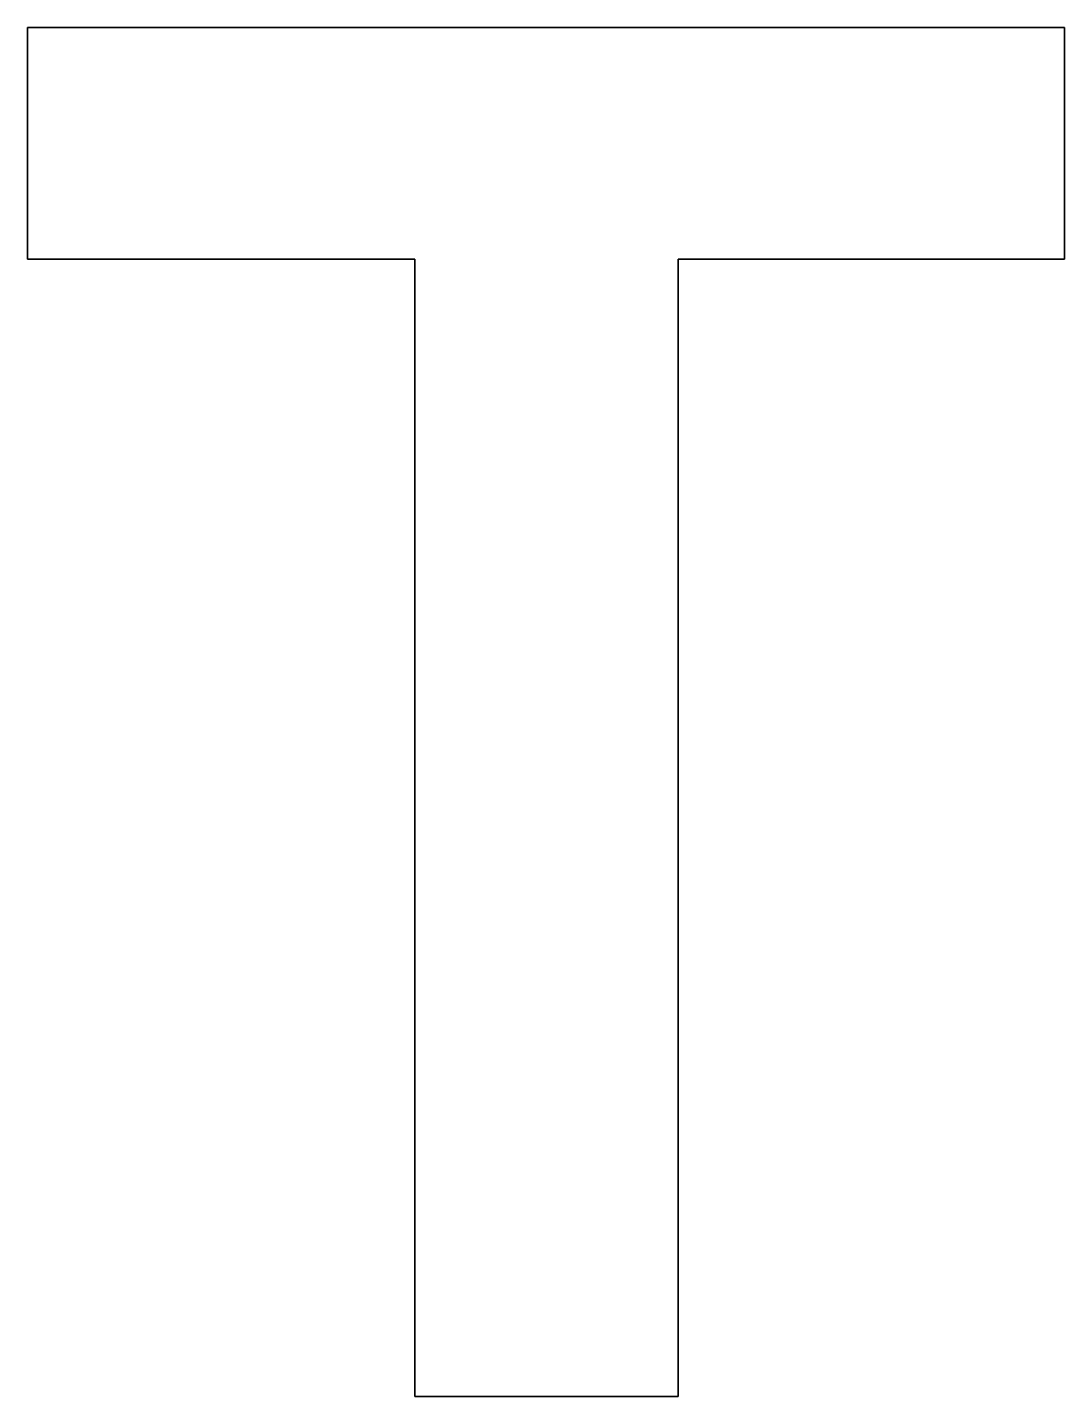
# Model space of a CAD drawing. Header units: millimetres. Extents: x -366 to 353, y -421 to 421.
# Drawn here: x -103.13 to -96.97, y -170.1 to -161.96 of the extents above; entities that cross this region are included whole.
import ezdxf

# ---------------------------------------------------------------- set-up
doc = ezdxf.new("R2010")
doc.units = ezdxf.units.MM
doc.header["$MEASUREMENT"] = 0
doc.layers.add('layer 1', color=7, linetype='Continuous')

msp = doc.modelspace()

# ---------------------------------------------------------------- linework, layer by layer
at = {"layer": 'layer 1', "color": 242}
for points, knots in [([(-96.9661, -161.9618), (-96.9661, -161.9618), (-103.1264, -161.9618), (-103.1264, -161.9618), (-103.1264, -161.9618), (-103.1264, -161.9618), (-103.1264, -161.9618), (-103.1264, -161.9618), (-103.1264, -161.9618), (-103.1264, -161.9618), (-103.1264, -163.3382), (-103.1264, -163.3382), (-103.1264, -163.3382), (-103.1264, -163.3382), (-103.1264, -163.3382), (-103.1264, -163.3382), (-103.1264, -163.3382), (-103.1264, -163.3382), (-100.8262, -163.3382), (-100.8262, -163.3382), (-100.8262, -163.3382), (-100.8262, -163.3382), (-100.8262, -163.3382), (-100.8262, -163.3382), (-100.8262, -163.3382), (-100.8262, -163.3382), (-100.8262, -170.0982), (-100.8262, -170.0982), (-100.8262, -170.0982), (-100.8262, -170.0982), (-100.8262, -170.0982), (-100.8262, -170.0982), (-100.8262, -170.0982), (-100.8262, -170.0982), (-99.261, -170.0982), (-99.261, -170.0982), (-99.261, -170.0982), (-99.261, -170.0982), (-99.261, -170.0982), (-99.261, -170.0982), (-99.261, -170.0982), (-99.261, -170.0982), (-99.261, -163.3382), (-99.261, -163.3382), (-99.261, -163.3382), (-99.261, -163.3382), (-99.261, -163.3382), (-99.261, -163.3382), (-99.261, -163.3382), (-99.261, -163.3382), (-96.9661, -163.3382), (-96.9661, -163.3382), (-96.9661, -163.3382), (-96.9661, -163.3382), (-96.9661, -163.3382), (-96.9661, -163.3382), (-96.9661, -163.3382), (-96.9661, -163.3382), (-96.9661, -161.9618), (-96.9661, -161.9618)], [0, 0, 0, 0, 0.0625, 0.0625, 0.0625, 0.0625, 0.125, 0.125, 0.125, 0.125, 0.1875, 0.1875, 0.1875, 0.1875, 0.25, 0.25, 0.25, 0.25, 0.3125, 0.3125, 0.3125, 0.3125, 0.375, 0.375, 0.375, 0.375, 0.4375, 0.4375, 0.4375, 0.4375, 0.5, 0.5, 0.5, 0.5, 0.5625, 0.5625, 0.5625, 0.5625, 0.625, 0.625, 0.625, 0.625, 0.6875, 0.6875, 0.6875, 0.6875, 0.75, 0.75, 0.75, 0.75, 0.8125, 0.8125, 0.8125, 0.8125, 0.875, 0.875, 0.875, 0.875, 1, 1, 1, 1]), ([(-96.9661, -161.9618), (-96.9661, -161.9618), (-103.1264, -161.9618), (-103.1264, -161.9618), (-103.1264, -161.9618), (-103.1264, -161.9618), (-96.9661, -161.9618), (-96.9661, -161.9618)], [0, 0, 0, 0, 0.333333, 0.333333, 0.333333, 0.333333, 1, 1, 1, 1]), ([(-103.1264, -161.9618), (-103.1264, -161.9618), (-103.1264, -163.3382), (-103.1264, -163.3382), (-103.1264, -163.3382), (-103.1264, -163.3382), (-103.1264, -161.9618), (-103.1264, -161.9618)], [0, 0, 0, 0, 0.333333, 0.333333, 0.333333, 0.333333, 1, 1, 1, 1]), ([(-96.9661, -163.3382), (-96.9661, -163.3382), (-96.9661, -161.9618), (-96.9661, -161.9618), (-96.9661, -161.9618), (-96.9661, -161.9618), (-96.9661, -163.3382), (-96.9661, -163.3382)], [0, 0, 0, 0, 0.333333, 0.333333, 0.333333, 0.333333, 1, 1, 1, 1]), ([(-103.1264, -163.3382), (-103.1264, -163.3382), (-100.8262, -163.3382), (-100.8262, -163.3382), (-100.8262, -163.3382), (-100.8262, -163.3382), (-103.1264, -163.3382), (-103.1264, -163.3382)], [0, 0, 0, 0, 0.333333, 0.333333, 0.333333, 0.333333, 1, 1, 1, 1]), ([(-100.8262, -163.3382), (-100.8262, -163.3382), (-100.8262, -170.0982), (-100.8262, -170.0982), (-100.8262, -170.0982), (-100.8262, -170.0982), (-100.8262, -163.3382), (-100.8262, -163.3382)], [0, 0, 0, 0, 0.333333, 0.333333, 0.333333, 0.333333, 1, 1, 1, 1]), ([(-99.261, -163.3382), (-99.261, -163.3382), (-96.9661, -163.3382), (-96.9661, -163.3382), (-96.9661, -163.3382), (-96.9661, -163.3382), (-99.261, -163.3382), (-99.261, -163.3382)], [0, 0, 0, 0, 0.333333, 0.333333, 0.333333, 0.333333, 1, 1, 1, 1]), ([(-99.261, -170.0982), (-99.261, -170.0982), (-99.261, -163.3382), (-99.261, -163.3382), (-99.261, -163.3382), (-99.261, -163.3382), (-99.261, -170.0982), (-99.261, -170.0982)], [0, 0, 0, 0, 0.333333, 0.333333, 0.333333, 0.333333, 1, 1, 1, 1]), ([(-100.8262, -170.0982), (-100.8262, -170.0982), (-99.261, -170.0982), (-99.261, -170.0982), (-99.261, -170.0982), (-99.261, -170.0982), (-100.8262, -170.0982), (-100.8262, -170.0982)], [0, 0, 0, 0, 0.333333, 0.333333, 0.333333, 0.333333, 1, 1, 1, 1])]:
    msp.add_open_spline(points, degree=3, knots=knots, dxfattribs=at)
at = {"layer": 'layer 1', "color": 242, "lineweight": 9}
msp.add_open_spline([(-96.9661, -161.9618), (-96.9661, -161.9618), (-103.1264, -161.9618), (-103.1264, -161.9618), (-103.1264, -161.9618), (-103.1264, -161.9618), (-103.1264, -161.9618), (-103.1264, -161.9618), (-103.1264, -161.9618), (-103.1264, -161.9618), (-103.1264, -163.3382), (-103.1264, -163.3382), (-103.1264, -163.3382), (-103.1264, -163.3382), (-103.1264, -163.3382), (-103.1264, -163.3382), (-103.1264, -163.3382), (-103.1264, -163.3382), (-100.8262, -163.3382), (-100.8262, -163.3382), (-100.8262, -163.3382), (-100.8262, -163.3382), (-100.8262, -163.3382), (-100.8262, -163.3382), (-100.8262, -163.3382), (-100.8262, -163.3382), (-100.8262, -170.0982), (-100.8262, -170.0982), (-100.8262, -170.0982), (-100.8262, -170.0982), (-100.8262, -170.0982), (-100.8262, -170.0982), (-100.8262, -170.0982), (-100.8262, -170.0982), (-99.261, -170.0982), (-99.261, -170.0982), (-99.261, -170.0982), (-99.261, -170.0982), (-99.261, -170.0982), (-99.261, -170.0982), (-99.261, -170.0982), (-99.261, -170.0982), (-99.261, -163.3382), (-99.261, -163.3382), (-99.261, -163.3382), (-99.261, -163.3382), (-99.261, -163.3382), (-99.261, -163.3382), (-99.261, -163.3382), (-99.261, -163.3382), (-96.9661, -163.3382), (-96.9661, -163.3382), (-96.9661, -163.3382), (-96.9661, -163.3382), (-96.9661, -163.3382), (-96.9661, -163.3382), (-96.9661, -163.3382), (-96.9661, -163.3382), (-96.9661, -161.9618), (-96.9661, -161.9618)], degree=3, knots=[0, 0, 0, 0, 0.0625, 0.0625, 0.0625, 0.0625, 0.125, 0.125, 0.125, 0.125, 0.1875, 0.1875, 0.1875, 0.1875, 0.25, 0.25, 0.25, 0.25, 0.3125, 0.3125, 0.3125, 0.3125, 0.375, 0.375, 0.375, 0.375, 0.4375, 0.4375, 0.4375, 0.4375, 0.5, 0.5, 0.5, 0.5, 0.5625, 0.5625, 0.5625, 0.5625, 0.625, 0.625, 0.625, 0.625, 0.6875, 0.6875, 0.6875, 0.6875, 0.75, 0.75, 0.75, 0.75, 0.8125, 0.8125, 0.8125, 0.8125, 0.875, 0.875, 0.875, 0.875, 1, 1, 1, 1], dxfattribs=at)
for points in [[(-96.9661, -161.9618), (-96.9661, -161.9618), (-103.1264, -161.9618), (-103.1264, -161.9618)], [(-103.1264, -161.9618), (-103.1264, -161.9618), (-103.1264, -163.3382), (-103.1264, -163.3382)], [(-96.9661, -163.3382), (-96.9661, -163.3382), (-96.9661, -161.9618), (-96.9661, -161.9618)], [(-103.1264, -163.3382), (-103.1264, -163.3382), (-100.8262, -163.3382), (-100.8262, -163.3382)], [(-100.8262, -163.3382), (-100.8262, -163.3382), (-100.8262, -170.0982), (-100.8262, -170.0982)], [(-99.261, -163.3382), (-99.261, -163.3382), (-96.9661, -163.3382), (-96.9661, -163.3382)], [(-99.261, -170.0982), (-99.261, -170.0982), (-99.261, -163.3382), (-99.261, -163.3382)], [(-100.8262, -170.0982), (-100.8262, -170.0982), (-99.261, -170.0982), (-99.261, -170.0982)]]:
    msp.add_open_spline(points, degree=3, dxfattribs=at)

doc.saveas('drawing.dxf')
